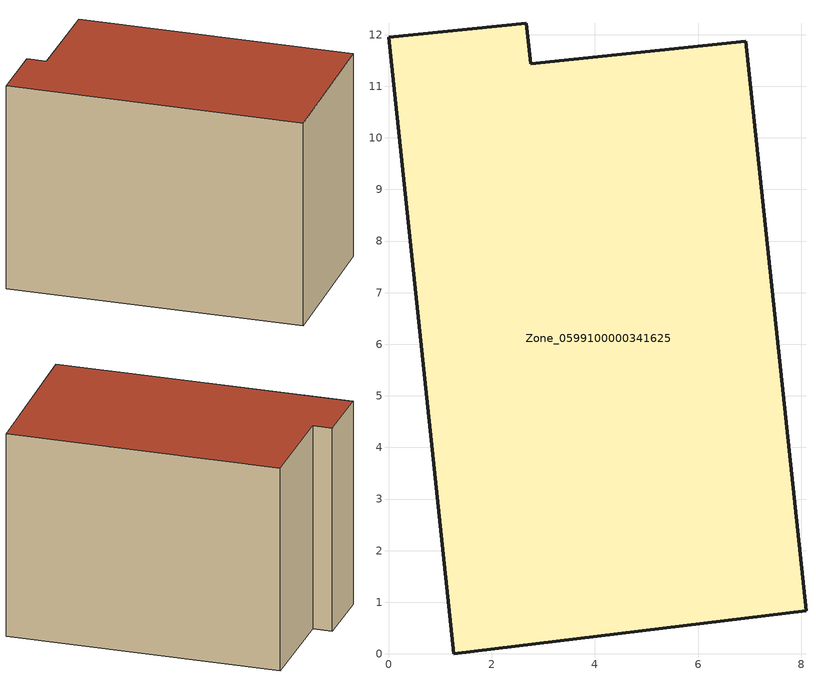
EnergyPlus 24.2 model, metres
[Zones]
Zone_0599100000341625
 floor ground (C_G): 1.26,0 0,11.95 2.67,12.22 2.75,11.43 6.92,11.87 8.09,0.83 z0
 wall outside (C_F): 2.75,11.43 2.67,12.22 0,11.95 1.26,0 8.09,0.83 6.92,11.87 2.75,11.43 z0:8.58
 roof outside (C_R): 8.09,0.83 6.92,11.87 2.75,11.43 2.67,12.22 0,11.95 1.26,0 z8.58
[BUILDING]
Pand.0599100000341625: North Axis=0; Terrain=City; Loads Convergence Tolerance Value=0.04; Temperature Convergence Tolerance Value=0.4; Solar Distribution=FullExterior; Maximum Number of Warmup Days=25; Minimum Number of Warmup Days=1
[Site:Location]
Rotterdam.The.Hague.AP_ZH_NLD Design_Conditions: Latitude=51.96; Longitude=4.45; Time Zone=1; Elevation=-4.5
[SITE:GROUNDTEMPERATURE:BUILDINGSURFACE]
18, 18, 18, 18, 18, 18, 18, 18, 18, 18, 18, 18
[MATERIAL] Thermal Absorptance=0.9; Solar Absorptance=0.7; Visible Absorptance=0.7
Name | Roughness | Thickness | Conductivity | Density | Specific Heat
G.TI.1992-2005 | MediumSmooth | 0.15 | 0.06 | 540 | 1210
F.TI.1992-2005 | Rough | 0.3 | 0.12 | 1920 | 840
R.TI.1992-2005 | MediumRough | 0.2 | 0.08 | 1500 | 1000
[CONSTRUCTION]
C_G: G.TI.1992-2005
C_F: F.TI.1992-2005
C_R: R.TI.1992-2005
[ZONE]
Zone_0599100000341625: Type=1; Multiplier=1; Ceiling Height=Autocalculate; Volume=Autocalculate; Floor Area=autocalculate; Part of Total Floor Area=Yes
[ZONEINFILTRATION:DESIGNFLOWRATE]
Infil_Zone_0599100000341625: Zone or ZoneList or Space or SpaceList=Zone_0599100000341625; Schedule=AlwaysOn; Design Flow Rate Calculation Method=Flow/Area; Flow Rate per Floor Area=0.0015; Constant Term Coefficient=1; Temperature Term Coefficient=0; Velocity Term Coefficient=0; Velocity Squared Term Coefficient=0
[HVACTEMPLATE:ZONE:IDEALLOADSAIRSYSTEM]
Zone_0599100000341625: Maximum Heating Supply Air Temperature=50; Minimum Cooling Supply Air Temperature=13; Maximum Heating Supply Air Humidity Ratio=0.0156; Minimum Cooling Supply Air Humidity Ratio=0.0077; Heating Limit=NoLimit; Cooling Limit=NoLimit; Dehumidification Control Type=ConstantSensibleHeatRatio; Cooling Sensible Heat Ratio=0.7; Dehumidification Setpoint=60; Humidification Control Type=None; Humidification Setpoint=30; Outdoor Air Method=None; Outdoor Air Flow Rate per Person=0.00944; Outdoor Air Flow Rate per Zone Floor Area=0; Outdoor Air Flow Rate per Zone=0; Demand Controlled Ventilation Type=None; Outdoor Air Economizer Type=NoEconomizer; Heat Recovery Type=None; Sensible Heat Recovery Effectiveness=0.7; Latent Heat Recovery Effectiveness=0.65
[ZONECONTROL:THERMOSTAT]
ThermostatControl_Zone_0599100000341625: Zone or ZoneList=Zone_0599100000341625; Control Type Schedule=DualSetpointControlType; Control 1=Thermostat_Zone_0599100000341625; Temperature Difference Between Cutout And Setpoint=0
[THERMOSTATSETPOINT:DUALSETPOINT]
Thermostat_Zone_0599100000341625: Heating Setpoint Temperature Schedule=HeatingSetpoint_Zone_0599100000341625; Cooling Setpoint Temperature Schedule=CoolingSetpoint_Zone_0599100000341625
[SCHEDULE:COMPACT]
HeatingSetpoint_Zone_0599100000341625: Through: 12/31, For: AllDays, Until: 24:00, 21
CoolingSetpoint_Zone_0599100000341625: Through: 12/31, For: AllDays, Until: 24:00, 24
DualSetpointControlType: Through: 12/31, For: AllDays, Until: 24:00, 4
AlwaysOn: Through: 12/31, For: AllDays, Until: 24:00, 1
